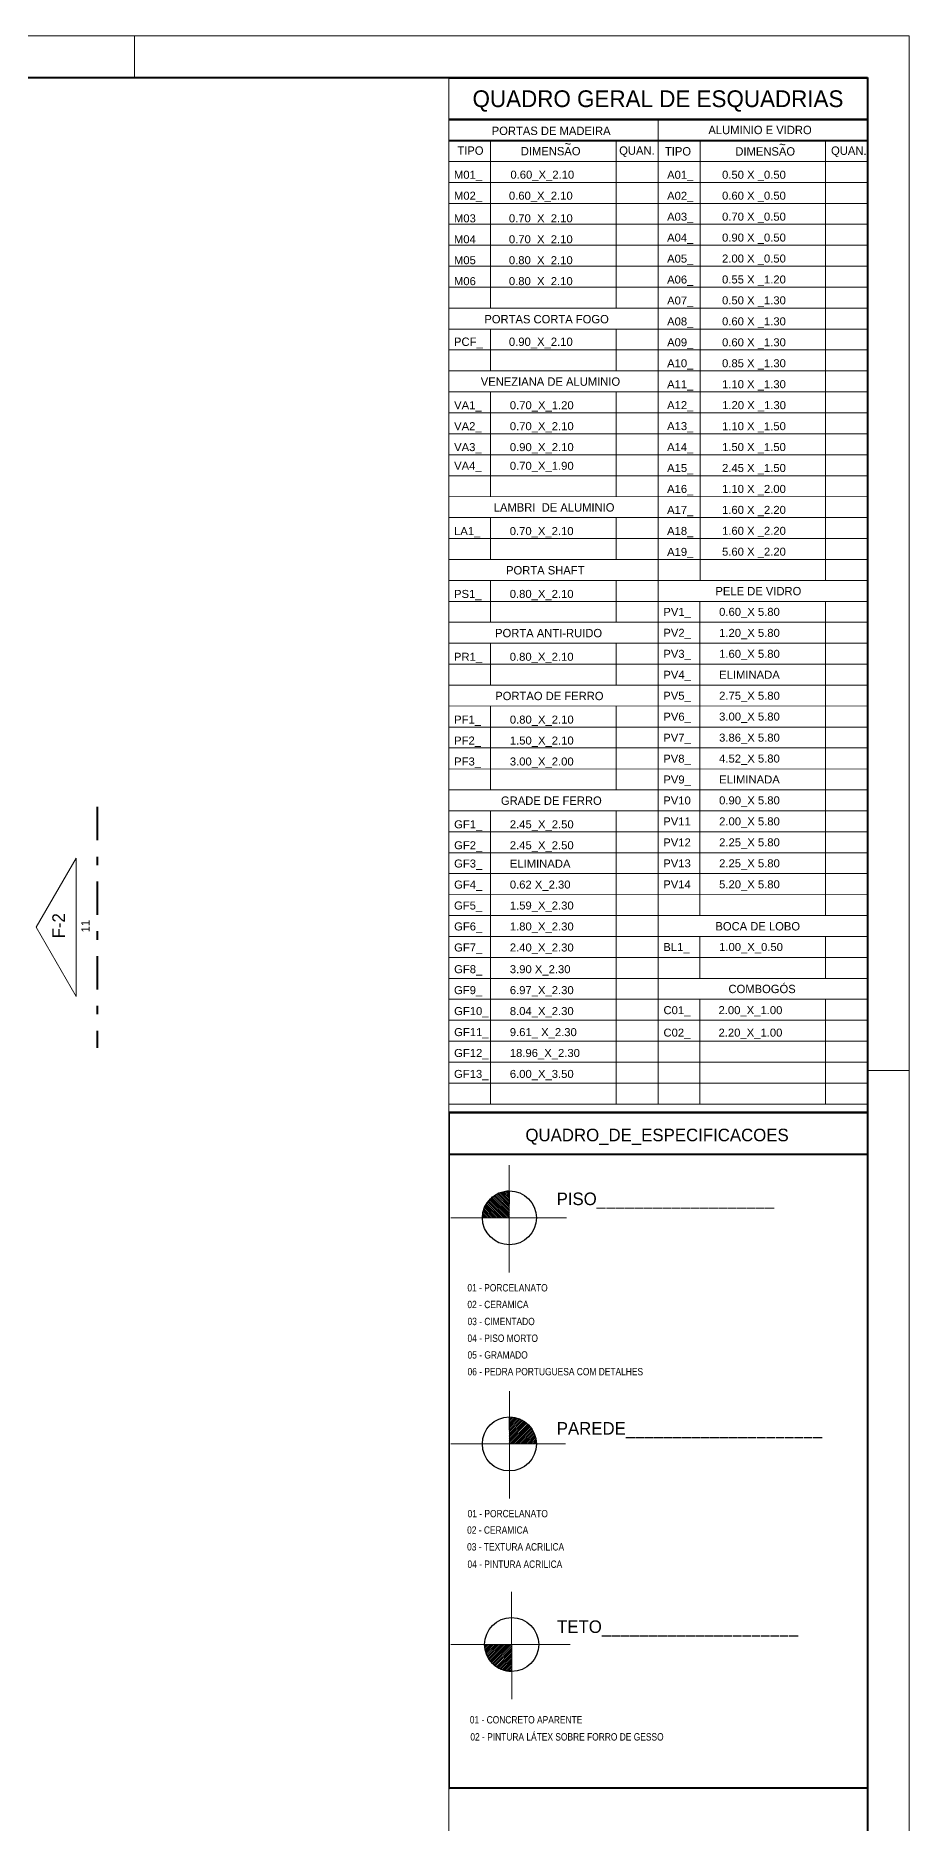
# Model space of a CAD drawing. Header units: metres. Extents: x 2.9 to 62.3, y 8 to 50.1.
# Drawn here: x 51.92 to 62.35, y 28.73 to 50.07 of the extents above; entities that cross this region are included whole.
import ezdxf
from ezdxf.enums import TextEntityAlignment as Align

# ---------------------------------------------------------------- set-up
doc = ezdxf.new("R2010")
doc.units = ezdxf.units.M
doc.header["$MEASUREMENT"] = 0
doc.linetypes.add('DGN Style 4', pattern=[1.582636, 0.790824, -0.395412, 0.00098853, -0.395412])
for name, color, linetype, lineweight in [('00-EDIFICACOES TÉRREO', 7, 'Continuous', 0), ('Level 3', 7, 'Continuous', 0), ('Level 63', 7, 'Continuous', 0)]:
    doc.layers.add(name, color=color, linetype=linetype, lineweight=lineweight)
doc.styles.add('Style-INTL_ENGINEERING', font='INTL_ENGINEERING.shx')

# ---------------------------------------------------------------- blocks, each defined once
blk = doc.blocks.new('*U447')
at = {"layer": 'Level 3', "color": 2, "linetype": 'DGN Style 4', "lineweight": 40}
blk.add_line((-0.729, -2.874), (-0.729, 2.873), dxfattribs=at)
at = {"layer": 'Level 3', "color": 2, "linetype": 'Continuous', "lineweight": 13, "flags": 128}
blk.add_lwpolyline([(-0.228, 1.65), (-0.228, -1.651), (0.726, -0.002)], close=True, dxfattribs=at)
at = {"layer": 'Level 3', "color": 2, "linetype": 'Continuous', "lineweight": 13, "style": 'Style-INTL_ENGINEERING'}
blk.add_text('11', height=0.2, rotation=270.0007, dxfattribs=at).set_placement((-0.448, -0.03), align=Align.MIDDLE_CENTER)
at = {"layer": 'Level 3', "color": 2, "linetype": 'Continuous', "lineweight": 30, "style": 'Style-INTL_ENGINEERING'}
blk.add_text('F-2', height=0.3001, rotation=270.0007, dxfattribs=at).set_placement((0.194, -0.038), align=Align.MIDDLE_CENTER)
blk = doc.blocks.new('*U494')
at = {"layer": 'Level 3', "color": 131, "linetype": 'Continuous', "lineweight": 0}
for p, q in [((-0.00125, -0.0128), (-0.00125, 0.0128)), ((-0.01463, 0.00023), (0.01269, 0.00022)), ((-0.00727, 0.00023), (-0.00767, -0.00018)), ((-0.00684, 0.00024), (-0.00763, -0.00057)), ((-0.00641, 0.00022), (-0.00757, -0.00093)), ((-0.00599, 0.00023), (-0.00751, -0.00129)), ((-0.00557, 0.00023), (-0.00741, -0.00161)), ((-0.00515, 0.00023), (-0.00731, -0.00195)), ((-0.00471, 0.00023), (-0.00719, -0.00225)), ((-0.00429, 0.00023), (-0.00705, -0.00255)), ((-0.00387, 0.00023), (-0.00691, -0.00281)), ((-0.00345, 0.00022), (-0.00677, -0.00309)), ((-0.00302, 0.00022), (-0.00659, -0.00336)), ((-0.00259, 0.00023), (-0.00642, -0.00358)), ((-0.00217, 0.00023), (-0.00625, -0.00386)), ((-0.00175, 0.00023), (-0.00604, -0.00407)), ((-0.00133, 0.00023), (-0.00583, -0.00429)), ((-0.00123, -0.0001), (-0.00563, -0.00449)), ((-0.00123, -0.00053), (-0.00539, -0.0047)), ((-0.00123, -0.00095), (-0.00517, -0.00489)), ((-0.00125, -0.0014), (-0.0049, -0.00509)), ((-0.00123, -0.0018), (-0.00467, -0.00523)), ((-0.00122, -0.00223), (-0.0044, -0.00539)), ((-0.00124, -0.00265), (-0.00411, -0.00554)), ((-0.00123, -0.00309), (-0.00383, -0.00566)), ((-0.00123, -0.00351), (-0.00353, -0.0058)), ((-0.00123, -0.00394), (-0.00321, -0.00591)), ((-0.00125, -0.00435), (-0.0029, -0.00601)), ((-0.00123, -0.00477), (-0.00255, -0.0061)), ((-0.00123, -0.00521), (-0.00217, -0.00616)), ((-0.00123, -0.00563), (-0.00181, -0.00619)), ((-0.00123, -0.00605), (-0.00141, -0.00621))]:
    blk.add_line(p, q, dxfattribs=at)
at = {"layer": 'Level 3', "color": 131, "linetype": 'Continuous', "lineweight": 13}
blk.add_line((0.00581, 0.00022), (0.00581, 0.00025), dxfattribs=at)
at = {"layer": 'Level 3', "color": 131, "linetype": 'Continuous', "lineweight": 0, "flags": 128}
blk.add_lwpolyline([(-0.00123, 0.00023), (-0.00124, -0.00623), (-0.00125, -0.00622, -0.414523), (-0.0077, 0.00022), (-0.00768, 0.00023)], format="xyb", close=True, dxfattribs=at)
at = {"layer": 'Level 3', "color": 131, "linetype": 'Continuous', "lineweight": 30}
blk.add_circle((-0.00125, 0.00023), 0.00645, dxfattribs=at)
blk = doc.blocks.new('*U495')
at = {"layer": 'Level 3', "color": 131, "linetype": 'Continuous', "lineweight": 0}
for p, q in [((-0.00017, -0.01279), (-0.00017, 0.01281)), ((-0.0002, 0.00567), (0.00074, 0.0066)), ((-0.0002, 0.00482), (0.00147, 0.00646)), ((-0.0002, 0.00396), (0.00211, 0.00625)), ((-0.0002, 0.00183), (0.00348, 0.00552)), ((-0.0002, 0.00139), (0.00374, 0.00534)), ((-0.00019, 0.00609), (0.0004, 0.00665)), ((-0.00019, 0.00523), (0.00113, 0.00653)), ((-0.00019, 0.00438), (0.0018, 0.00636)), ((-0.00019, 0.00311), (0.00269, 0.006)), ((-0.00019, 0.00269), (0.00296, 0.00583)), ((-0.00019, 0.00225), (0.00325, 0.00567)), ((-0.00019, 0.00097), (0.00397, 0.00513)), ((-0.00019, 0.00057), (0.00419, 0.00495)), ((-0.00018, 0.0065), (-0.00002, 0.00666)), ((-0.00018, 0.00354), (0.00241, 0.00611)), ((-0.0001, 0.00021), (0.00441, 0.00474)), ((0.00031, 0.00023), (0.0046, 0.00451)), ((0.00075, 0.00021), (0.00483, 0.00429)), ((0.01377, 0.00023), (-0.01381, 0.00021)), ((0.00117, 0.00023), (0.00498, 0.00403)), ((0.00161, 0.00023), (0.00517, 0.0038)), ((0.00203, 0.00025), (0.00535, 0.00353)), ((0.00244, 0.00021), (0.00549, 0.00328)), ((0.00286, 0.00022), (0.00565, 0.00299)), ((0.00329, 0.00025), (0.00577, 0.0027)), ((0.00372, 0.00022), (0.00589, 0.00239)), ((0.00414, 0.00022), (0.00598, 0.00207)), ((0.00456, 0.00023), (0.00609, 0.00174)), ((0.00501, 0.00021), (0.00615, 0.00138)), ((0.0054, 0.00021), (0.00623, 0.00103)), ((0.00585, 0.00025), (0.00625, 0.00066))]:
    blk.add_line(p, q, dxfattribs=at)
at = {"layer": 'Level 3', "color": 131, "linetype": 'Continuous', "lineweight": 13}
blk.add_line((-0.00723, 0.00021), (-0.00722, 0.00023), dxfattribs=at)
at = {"layer": 'Level 3', "color": 131, "linetype": 'Continuous', "lineweight": 0, "extrusion": (0, 0, -1), "flags": 128}
blk.add_lwpolyline([(0.00017, 0.00022), (0.00019, 0.00667), (0.0002, 0.00668, 0.414523), (-0.00625, 0.00023), (-0.00627, 0.00023)], format="xyb", close=True, dxfattribs=at)
at = {"layer": 'Level 3', "color": 131, "linetype": 'Continuous', "lineweight": 30, "extrusion": (0, 0, -1)}
blk.add_circle((0.0002, 0.00024), 0.00645, dxfattribs=at)
blk = doc.blocks.new('*U496')
at = {"layer": 'Level 3', "color": 131, "linetype": 'Continuous', "lineweight": 0}
for p, q in [((-0.0013, -0.01279), (-0.0013, 0.01282)), ((-0.00222, 0.00021), (-0.0063, 0.0043)), ((-0.0018, 0.00021), (-0.00608, 0.00451)), ((-0.00138, 0.00023), (-0.00588, 0.00473)), ((-0.00128, 0.00055), (-0.00568, 0.00493)), ((-0.00128, 0.00098), (-0.00543, 0.00515)), ((-0.00128, 0.00139), (-0.00522, 0.00533)), ((-0.00128, 0.00181), (-0.00496, 0.00551)), ((-0.00128, 0.00225), (-0.00472, 0.00568)), ((-0.00128, 0.00267), (-0.00444, 0.00583)), ((-0.00128, 0.0031), (-0.00418, 0.00598)), ((-0.00128, 0.00352), (-0.00388, 0.00611)), ((-0.00128, 0.00395), (-0.00357, 0.00623)), ((-0.00127, 0.00437), (-0.00327, 0.00635)), ((-0.00128, 0.00479), (-0.00294, 0.00646)), ((-0.00128, 0.00521), (-0.0026, 0.00654)), ((-0.00128, 0.00565), (-0.00222, 0.0066)), ((-0.00127, 0.00607), (-0.00186, 0.00663)), ((-0.00128, 0.0065), (-0.00146, 0.00665)), ((-0.01468, 0.00022), (0.01264, 0.00021)), ((-0.00732, 0.00022), (-0.00772, 0.00061)), ((-0.00688, 0.00022), (-0.00768, 0.00101)), ((-0.00646, 0.00022), (-0.00762, 0.00137)), ((-0.00604, 0.00021), (-0.00755, 0.00173)), ((-0.00561, 0.00022), (-0.00745, 0.00205)), ((-0.00519, 0.00022), (-0.00736, 0.00239)), ((-0.00475, 0.00021), (-0.00724, 0.0027)), ((-0.00434, 0.00021), (-0.00712, 0.00299)), ((-0.00392, 0.00021), (-0.00696, 0.00326)), ((-0.0035, 0.00021), (-0.00681, 0.00353)), ((-0.00308, 0.00021), (-0.00664, 0.0038)), ((-0.00266, 0.00021), (-0.00647, 0.00403))]:
    blk.add_line(p, q, dxfattribs=at)
at = {"layer": 'Level 3', "color": 131, "linetype": 'Continuous', "lineweight": 13}
blk.add_line((0.00576, 0.00021), (0.00576, 0.00024), dxfattribs=at)
at = {"layer": 'Level 3', "color": 131, "linetype": 'Continuous', "lineweight": 0, "extrusion": (0, 0, -1), "flags": 128}
blk.add_lwpolyline([(0.0013, 0.00022), (0.00128, 0.00669), (0.00129, 0.00667, -0.414523), (0.00775, 0.00022), (0.00774, 0.00022)], format="xyb", close=True, dxfattribs=at)
at = {"layer": 'Level 3', "color": 131, "linetype": 'Continuous', "lineweight": 30, "extrusion": (0, 0, -1)}
blk.add_circle((0.0013, 0.00022), 0.00645, dxfattribs=at)
blk = doc.blocks.new('*U493')
at = {"layer": 'Level 3', "color": 131, "linetype": 'Continuous', "lineweight": 13}
for p, q in [((-0.04999, -0.08064), (-0.04999, 0.08064)), ((0.05001, -0.08063), (0.05, 0.08061))]:
    blk.add_line(p, q, dxfattribs=at)
at = {"layer": 'Level 3', "color": 131, "linetype": 'Continuous', "lineweight": 140}
for p, q in [((-0.04999, 0.08064), (0.04986, 0.08062)), ((-0.05, 0.07063), (0.04986, 0.07061)), ((-0.05, -0.08064), (0.05001, -0.08063))]:
    blk.add_line(p, q, dxfattribs=at)
at = {"layer": 'Level 3', "color": 131, "linetype": 'Continuous', "lineweight": 0}
blk.add_line((-0.0223, -0.0464), (-0.04962, -0.0464), dxfattribs=at)
at = {"layer": 'Level 3', "color": 131, "linetype": 'Continuous', "lineweight": 30, "extrusion": (0, 0, -1), "xscale": 1.000000000173473, "yscale": 1.000000000173473, "zscale": 1.000000000173473, "rotation": 359.9989327811293}
for name, p in [('*U495', (0.03585, 0.05522)), ('*U496', (0.03697, 0.00127))]:
    blk.add_blockref(name, p, dxfattribs=at)
at = {"layer": 'Level 3', "color": 131, "linetype": 'Continuous', "lineweight": 30, "xscale": 1.000000000097578, "yscale": 1.000000000097578, "zscale": 1.000000000097578, "rotation": 0.0008004141529982}
blk.add_blockref('*U494', (-0.03387, -0.04662), dxfattribs=at)
at = {"layer": 'Level 3', "color": 131, "linetype": 'Continuous', "lineweight": 13, "style": 'Style-INTL_ENGINEERING'}
for s, height, width, p in [('01 - PORCELANATO', 0.0017599, 0.852312, (-0.04569, 0.03789)), ('02 - CERAMICA', 0.0017599, 0.852341, (-0.04569, 0.0339)), ('03 - CIMENTADO', 0.0017599, 0.852341, (-0.04566, 0.02985)), ('04 - PISO MORTO', 0.0017599, 0.852341, (-0.04567, 0.02585)), ('05 - GRAMADO', 0.0017599, 0.852341, (-0.04566, 0.02186)), ('06 - PEDRA PORTUGUESA COM DETALHES', 0.0017598, 0.85237, (-0.04565, 0.01787)), ('01 - PORCELANATO', 0.0017599, 0.852312, (-0.04564, -0.01602)), ('02 - CERAMICA', 0.0017599, 0.852312, (-0.04576, -0.01994)), ('03 - TEXTURA ACRILICA', 0.0017599, 0.852312, (-0.04577, -0.02395)), ('04 - PINTURA ACRILICA', 0.0017599, 0.852312, (-0.04567, -0.02809)), ('01 - CONCRETO APARENTE', 0.0017599, 0.852312, (-0.04511, -0.06523)), ('02 - PINTURA LÁTEX SOBRE FORRO DE GESSO', 0.0017599, 0.852341, (-0.04498, -0.06931))]:
    blk.add_text(s, height=height, rotation=0.0007, dxfattribs=dict(at, width=width)).set_placement(p)
at = {"layer": 'Level 3', "color": 131, "linetype": 'Continuous', "lineweight": 40, "style": 'Style-INTL_ENGINEERING'}
for tag, p in [('*U495_374622', (-0.03183, 0.07374)), ('*U495_374623', (-0.02439, 0.0585)), ('*U495_374663', (-0.02435, 0.00371)), ('*U495_374664', (-0.02428, -0.04363))]:
    blk.add_attdef(tag, p, '', height=0.003, rotation=0.0007, dxfattribs=at)

msp = doc.modelspace()

# ---------------------------------------------------------------- linework, layer by layer
at = {"layer": '00-EDIFICACOES TÉRREO', "color": 2, "linetype": 'Continuous', "lineweight": 140}
for p, q in [((56.851, 49.568), (61.851, 49.568)), ((56.851, 49.068), (61.851, 49.068)), ((56.851, 37.219), (61.85, 37.218))]:
    msp.add_line(p, q, dxfattribs=at)
at = {"layer": '00-EDIFICACOES TÉRREO', "color": 2, "linetype": 'Continuous', "lineweight": 13}
for p, q in [((56.851, 49.068), (60.851, 49.068)), ((59.351, 49.068), (59.35, 37.318)), ((57.351, 48.818), (57.35, 48.568)), ((58.851, 48.818), (58.851, 48.568)), ((59.851, 48.818), (59.851, 43.568)), ((61.351, 48.818), (61.351, 43.568)), ((56.851, 48.568), (61.851, 48.568)), ((57.351, 46.818), (57.35, 48.568)), ((58.851, 46.818), (58.851, 48.568)), ((56.851, 48.318), (61.851, 48.318)), ((56.851, 48.068), (61.85, 48.068)), ((56.851, 47.818), (61.851, 47.818)), ((56.851, 47.568), (61.851, 47.568)), ((56.851, 47.318), (61.851, 47.318)), ((56.851, 47.068), (61.851, 47.068)), ((56.85, 46.818), (61.851, 46.818)), ((56.851, 46.568), (61.85, 46.568)), ((57.35, 46.068), (57.351, 46.567)), ((58.851, 46.068), (58.851, 46.568)), ((56.851, 46.318), (61.851, 46.318)), ((56.851, 46.068), (61.851, 46.068)), ((56.851, 45.818), (61.851, 45.818)), ((57.35, 44.567), (57.35, 45.818)), ((58.85, 44.568), (58.85, 45.818)), ((56.851, 45.568), (61.851, 45.567)), ((56.851, 45.318), (61.851, 45.318)), ((56.851, 45.068), (61.851, 45.068)), ((56.851, 44.818), (61.851, 44.818)), ((56.851, 44.567), (61.851, 44.568)), ((56.851, 44.318), (61.851, 44.317)), ((57.35, 43.818), (57.35, 44.317)), ((58.85, 43.818), (58.85, 44.316)), ((56.85, 44.068), (61.851, 44.068)), ((56.851, 43.818), (61.85, 43.818)), ((56.851, 43.567), (61.851, 43.568)), ((57.35, 43.067), (57.35, 43.567)), ((58.85, 43.067), (58.85, 43.567)), ((56.851, 43.318), (61.85, 43.318)), ((59.849, 39.568), (59.85, 43.319)), ((61.35, 39.568), (61.349, 43.318)), ((56.85, 43.068), (61.851, 43.068)), ((56.851, 42.818), (61.851, 42.818)), ((57.35, 42.317), (57.35, 42.817)), ((58.85, 42.317), (58.849, 42.817)), ((56.851, 42.568), (61.851, 42.568)), ((56.85, 42.319), (61.851, 42.318)), ((56.85, 42.069), (61.851, 42.068)), ((57.351, 41.068), (57.351, 42.067)), ((58.851, 41.068), (58.851, 42.067)), ((56.851, 41.818), (61.851, 41.818)), ((56.851, 41.569), (61.851, 41.568)), ((56.851, 41.319), (61.851, 41.317)), ((56.851, 41.069), (61.851, 41.068)), ((56.851, 40.819), (61.851, 40.818)), ((57.35, 37.318), (57.351, 40.817)), ((58.851, 37.318), (58.851, 40.817)), ((56.851, 40.569), (61.851, 40.568)), ((56.851, 40.318), (61.851, 40.318)), ((56.851, 40.068), (61.851, 40.068)), ((56.85, 39.818), (61.851, 39.817)), ((56.851, 39.568), (61.85, 39.568)), ((56.851, 39.318), (61.851, 39.318)), ((59.849, 38.818), (59.849, 39.319)), ((61.349, 38.818), (61.349, 39.319)), ((56.851, 39.068), (61.851, 39.067)), ((56.85, 38.818), (61.851, 38.817)), ((56.851, 38.568), (61.85, 38.568)), ((59.85, 37.318), (59.85, 38.568)), ((61.351, 37.318), (61.35, 38.568)), ((56.85, 38.318), (61.851, 38.318)), ((56.851, 38.068), (61.851, 38.067)), ((56.85, 37.818), (61.851, 37.817)), ((56.85, 37.568), (61.851, 37.567)), ((56.851, 37.318), (61.85, 37.318))]:
    msp.add_line(p, q, dxfattribs=at)
at = {"layer": '00-EDIFICACOES TÉRREO', "color": 2, "linetype": 'Continuous', "lineweight": 40}
msp.add_line((56.851, 48.817), (61.851, 48.818), dxfattribs=at)
at = {"layer": 'Level 63', "color": 131, "linetype": 'Continuous', "lineweight": 0}
msp.add_line((53.099, 50.069), (53.099, 49.569), dxfattribs=at)
at = {"layer": 'Level 63', "color": 131, "linetype": 'Continuous', "lineweight": 40}
for p, q in [((4.149, 49.569), (61.85, 49.569)), ((61.85, 49.569), (61.849, 8.518))]:
    msp.add_line(p, q, dxfattribs=at)
at = {"layer": 'Level 63', "color": 131, "linetype": 'Continuous', "lineweight": 13}
msp.add_line((62.35, 37.718), (61.849, 37.718), dxfattribs=at)
at = {"layer": 'Level 63', "color": 131, "linetype": 'Continuous', "lineweight": 0, "flags": 128}
msp.add_lwpolyline([(62.35, 50.069), (2.899, 50.069), (2.899, 8.019), (62.35, 8.019)], close=True, dxfattribs=at)
at = {"layer": 'Level 63', "color": 131, "linetype": 'Continuous', "lineweight": 13, "flags": 128}
msp.add_lwpolyline([(56.85, 8.518), (4.149, 8.518), (4.149, 49.569), (56.85, 49.569)], close=True, dxfattribs=at)

# ---------------------------------------------------------------- block references
at = {"layer": 'Level 3', "color": 2, "linetype": 'Continuous', "lineweight": 13, "xscale": 0.4998882411011977, "yscale": 0.4998882411011977, "zscale": 0.4998882411011977, "rotation": 180}
msp.add_blockref('*U447', (52.289, 39.427), dxfattribs=at)
at = {"layer": 'Level 3', "color": 131, "linetype": 'Continuous', "lineweight": 40, "xscale": 50, "yscale": 50, "zscale": 50}
msp.add_blockref('*U493', (59.358, 33.187), dxfattribs=at).add_auto_attribs({'*U495_374622': 'QUADRO_DE_ESPECIFICACOES', '*U495_374623': 'PISO___________________', '*U495_374663': 'PAREDE_____________________', '*U495_374664': 'TETO_____________________'})

# ---------------------------------------------------------------- texts
at = {"layer": '00-EDIFICACOES TÉRREO', "color": 2, "linetype": 'Continuous', "lineweight": 40, "style": 'Style-INTL_ENGINEERING'}
msp.add_text('QUADRO GERAL DE ESQUADRIAS', height=0.19999, rotation=359.9993, dxfattribs=at).set_placement((59.349, 49.317), align=Align.MIDDLE_CENTER)
at = {"layer": '00-EDIFICACOES TÉRREO', "color": 2, "linetype": 'Continuous', "lineweight": 0, "style": 'Style-INTL_ENGINEERING'}
for s, p in [('PORTAS DE MADEIRA', (57.364, 48.884)), ('ALUMINIO E VIDRO', (59.951, 48.894)), ('PORTAS CORTA FOGO', (57.276, 46.636)), ('VENEZIANA DE ALUMINIO', (57.233, 45.891)), ('LAMBRI  DE ALUMINIO', (57.388, 44.389)), ('PORTA SHAFT', (57.535, 43.639)), ('PELE DE VIDRO', (60.035, 43.39)), ('PORTA ANTI-RUIDO', (57.404, 42.889)), ('PORTAO DE FERRO', (57.406, 42.139)), ('GRADE DE FERRO', (57.474, 40.889)), ('BOCA DE LOBO', (60.035, 39.39)), ('COMBOGÓS', (60.191, 38.642))]:
    msp.add_text(s, height=0.1, rotation=359.9993, dxfattribs=at).set_placement(p)
at = {"layer": '00-EDIFICACOES TÉRREO', "color": 2, "linetype": 'Continuous', "lineweight": 13, "style": 'Style-INTL_ENGINEERING'}
for s, height, p in [('TIPO', 0.1, (56.954, 48.648)), ('DIMENSAO', 0.1, (57.711, 48.641)), ('~', 0.1, (58.233, 48.73)), ('QUAN.', 0.1, (58.886, 48.648)), ('TIPO', 0.1, (59.432, 48.639)), ('DIMENSAO', 0.1, (60.273, 48.638)), ('~', 0.1, (60.797, 48.723)), ('QUAN.', 0.1, (61.416, 48.647)), ('PCF_', 0.1005, (56.913, 46.366)), ('0.90_X_2.10', 0.10049, (57.569, 46.366))]:
    msp.add_text(s, height=height, rotation=359.9993, dxfattribs=at).set_placement(p)
for s, height, width, p in [('M01_', 0.0954, 1.052633, (56.913, 48.362)), ('0.60_X_2.10', 0.09541, 1.052633, (57.587, 48.363)), ('A01_', 0.0954, 1.052633, (59.458, 48.361)), ('0.50 X _0.50', 0.0955, 1.052401, (60.114, 48.362)), ('M02_', 0.0954, 1.052633, (56.913, 48.112)), ('0.60_X_2.10', 0.09541, 1.052633, (57.569, 48.112)), ('A02_', 0.0954, 1.052633, (59.458, 48.111)), ('0.60 X _0.50', 0.09549, 1.052434, (60.114, 48.112)), ('M03_', 0.0954, 1.052633, (56.913, 47.842)), ('0.70_X_2.10', 0.09541, 1.052633, (57.569, 47.842)), ('A03_', 0.0954, 1.052633, (59.458, 47.861)), ('0.70 X _0.50', 0.09549, 1.052434, (60.114, 47.862)), ('M04_', 0.0954, 1.052633, (56.913, 47.592)), ('0.70_X_2.10', 0.09541, 1.052633, (57.569, 47.592)), ('A04_', 0.0954, 1.052633, (59.458, 47.612)), ('0.90 X _0.50', 0.0955, 1.052401, (60.114, 47.612)), ('M05_', 0.0954, 1.052633, (56.913, 47.342)), ('0.80_X_2.10', 0.09541, 1.052633, (57.569, 47.342)), ('A05_', 0.0954, 1.052633, (59.458, 47.361)), ('2.00 X _0.50', 0.09549, 1.052434, (60.114, 47.362)), ('M06_', 0.0954, 1.052633, (56.913, 47.092)), ('0.80_X_2.10', 0.09541, 1.052633, (57.569, 47.092)), ('A06_', 0.0954, 1.052633, (59.458, 47.111)), ('0.55 X _1.20', 0.09549, 1.052434, (60.114, 47.112)), ('A07_', 0.0954, 1.052633, (59.458, 46.861)), ('0.50 X _1.30', 0.09549, 1.052467, (60.114, 46.863)), ('A08_', 0.0954, 1.052633, (59.458, 46.611)), ('0.60 X _1.30', 0.09549, 1.052467, (60.114, 46.612)), ('A09_', 0.0954, 1.052633, (59.458, 46.362)), ('0.60 X _1.30', 0.09549, 1.052467, (60.114, 46.362)), ('A10_', 0.0954, 1.052633, (59.458, 46.112)), ('0.85 X _1.30', 0.09549, 1.052467, (60.114, 46.112)), ('A11_', 0.0954, 1.052633, (59.458, 45.862)), ('1.10 X _1.30', 0.09549, 1.052467, (60.114, 45.862)), ('VA1_', 0.0954, 1.052633, (56.915, 45.611)), ('0.70_X_1.20', 0.09549, 1.052434, (57.58, 45.611)), ('A12_', 0.0954, 1.052633, (59.458, 45.612)), ('1.20 X _1.30', 0.09549, 1.052467, (60.115, 45.612)), ('VA2_', 0.0954, 1.052633, (56.915, 45.361)), ('0.70_X_2.10', 0.09549, 1.052434, (57.58, 45.361)), ('A13_', 0.0954, 1.052633, (59.458, 45.362)), ('1.10 X _1.50', 0.09549, 1.052467, (60.114, 45.361)), ('VA3_', 0.0954, 1.052633, (56.915, 45.111)), ('0.90_X_2.10', 0.09549, 1.052434, (57.58, 45.111)), ('A14_', 0.0954, 1.052633, (59.458, 45.112)), ('1.50 X _1.50', 0.09549, 1.052434, (60.114, 45.112)), ('VA4_', 0.0954, 1.052633, (56.915, 44.888)), ('0.70_X_1.90', 0.09549, 1.052467, (57.58, 44.888)), ('A15_', 0.0954, 1.052633, (59.458, 44.862)), ('2.45 X _1.50', 0.09549, 1.052434, (60.114, 44.862)), ('A16_', 0.0954, 1.052633, (59.458, 44.612)), ('1.10 X _2.00', 0.09549, 1.052467, (60.114, 44.612)), ('A17_', 0.0954, 1.052633, (59.458, 44.362)), ('1.60 X _2.20', 0.09549, 1.052434, (60.114, 44.362)), ('LA1_', 0.0955, 1.052401, (56.914, 44.109)), ('0.70_X_2.10', 0.09549, 1.052434, (57.579, 44.109)), ('A18_', 0.0954, 1.052633, (59.458, 44.111)), ('1.60 X _2.20', 0.09549, 1.052434, (60.114, 44.112)), ('A19_', 0.0954, 1.052633, (59.458, 43.861)), ('5.60 X _2.20', 0.09549, 1.052434, (60.114, 43.863)), ('PS1_', 0.0955, 1.052401, (56.914, 43.359)), ('0.80_X_2.10', 0.09549, 1.052434, (57.579, 43.359)), ('PV1_', 0.0955, 1.052401, (59.413, 43.145)), ('0.60_X 5.80', 0.09549, 1.052434, (60.079, 43.145)), ('PV2_', 0.0955, 1.052401, (59.413, 42.895)), ('1.20_X 5.80', 0.09549, 1.052434, (60.079, 42.894)), ('PR1_', 0.0955, 1.052434, (56.913, 42.609)), ('0.80_X_2.10', 0.09549, 1.052434, (57.579, 42.609)), ('PV3_', 0.0955, 1.052401, (59.413, 42.644)), ('1.60_X 5.80', 0.09549, 1.052434, (60.079, 42.644)), ('PV4_', 0.0955, 1.052401, (59.413, 42.394)), ('ELIMINADA', 0.0955, 1.052467, (60.079, 42.394)), ('PV5_', 0.0955, 1.052401, (59.412, 42.144)), ('2.75_X 5.80', 0.09549, 1.052434, (60.079, 42.144)), ('PF1_', 0.0955, 1.052401, (56.915, 41.859)), ('0.80_X_2.10', 0.09549, 1.052434, (57.58, 41.859)), ('PV6_', 0.0955, 1.052434, (59.413, 41.894)), ('3.00_X 5.80', 0.09549, 1.052434, (60.079, 41.895)), ('PF2_', 0.0955, 1.052401, (56.915, 41.609)), ('1.50_X_2.10', 0.09549, 1.052434, (57.58, 41.609)), ('PV7_', 0.0955, 1.052434, (59.412, 41.643)), ('3.86_X 5.80', 0.09549, 1.052434, (60.079, 41.644)), ('PF3_', 0.0955, 1.052401, (56.915, 41.359)), ('3.00_X_2.00', 0.09549, 1.052434, (57.58, 41.359)), ('PV8_', 0.0955, 1.052434, (59.412, 41.393)), ('4.52_X 5.80', 0.09549, 1.052434, (60.079, 41.394)), ('PV9_', 0.0955, 1.052434, (59.413, 41.144)), ('ELIMINADA', 0.0955, 1.052467, (60.079, 41.144)), ('PV10', 0.0955, 1.052434, (59.412, 40.894)), ('0.90_X 5.80', 0.09549, 1.052467, (60.079, 40.895)), ('GF1_', 0.0955, 1.052434, (56.915, 40.609)), ('2.45_X_2.50', 0.09549, 1.052434, (57.58, 40.609)), ('PV11', 0.0955, 1.052434, (59.412, 40.644)), ('2.00_X 5.80', 0.09549, 1.052467, (60.079, 40.644)), ('GF2_', 0.0955, 1.052434, (56.915, 40.359)), ('2.45_X_2.50', 0.09549, 1.052434, (57.58, 40.359)), ('PV12', 0.0955, 1.052467, (59.412, 40.393)), ('2.25_X 5.80', 0.09549, 1.052467, (60.079, 40.394)), ('GF3_', 0.0955, 1.052467, (56.915, 40.141)), ('ELIMINADA', 0.0955, 1.052499, (57.58, 40.139)), ('PV13', 0.0955, 1.052467, (59.412, 40.143)), ('2.25_X 5.80', 0.09549, 1.052467, (60.079, 40.144)), ('GF4_', 0.0955, 1.052467, (56.915, 39.89)), ('0.62 X_2.30', 0.09549, 1.052467, (57.58, 39.89)), ('PV14', 0.0955, 1.052467, (59.412, 39.893)), ('5.20_X 5.80', 0.09549, 1.052467, (60.079, 39.893)), ('GF5_', 0.0955, 1.052467, (56.914, 39.64)), ('1.59_X_2.30', 0.09549, 1.052499, (57.58, 39.64)), ('GF6_', 0.0955, 1.052467, (56.915, 39.39)), ('1.80_X_2.30', 0.09549, 1.052499, (57.58, 39.39)), ('GF7_', 0.0955, 1.052467, (56.915, 39.139)), ('2.40_X_2.30', 0.09549, 1.052499, (57.58, 39.139)), ('BL1_', 0.0955, 1.052434, (59.413, 39.145)), ('1.00_X_0.50', 0.09549, 1.052434, (60.079, 39.145)), ('GF8_', 0.0955, 1.052467, (56.915, 38.88)), ('3.90 X_2.30', 0.09549, 1.052499, (57.58, 38.88)), ('GF9_', 0.0955, 1.052467, (56.914, 38.63)), ('6.97_X_2.30', 0.09549, 1.052499, (57.58, 38.63)), ('GF10_', 0.0955, 1.052467, (56.915, 38.38)), ('8.04_X_2.30', 0.09549, 1.052467, (57.58, 38.38)), ('C01_', 0.0954, 1.052633, (59.415, 38.391)), ('2.00_X_1.00', 0.09549, 1.052434, (60.072, 38.391)), ('GF11_', 0.0955, 1.052467, (56.915, 38.129)), ('9.61_ X_2.30', 0.09549, 1.052467, (57.58, 38.129)), ('C02_', 0.0954, 1.052633, (59.415, 38.123)), ('2.20_X_1.00', 0.09549, 1.052434, (60.072, 38.123)), ('GF12_', 0.0955, 1.052467, (56.915, 37.88)), ('18.96_X_2.30', 0.09549, 1.052499, (57.58, 37.88)), ('GF13_', 0.0955, 1.052467, (56.914, 37.63)), ('6.00_X_3.50', 0.09549, 1.052467, (57.58, 37.63))]:
    msp.add_text(s, height=height, dxfattribs=dict(at, width=width)).set_placement(p)

doc.saveas('drawing.dxf')
